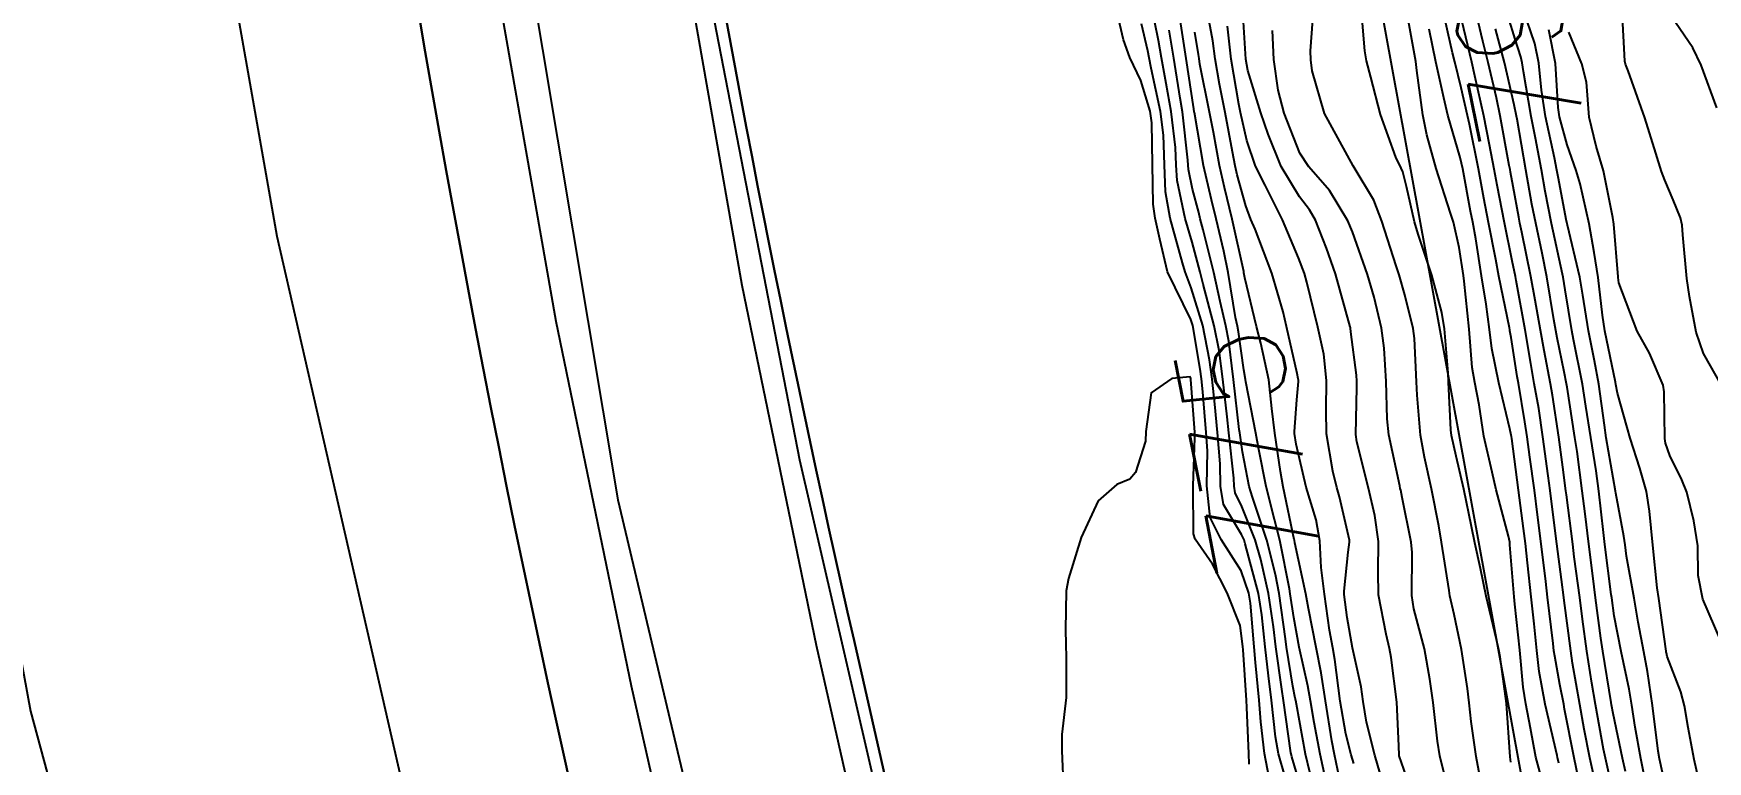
# Model space of a CAD drawing. Header units: metres. Extents: x 318500 to 325275, y 7408834 to 7428799.
# Drawn here: x 321562.2 to 321624.9, y 7423663.8 to 7423691.1 of the extents above; entities that cross this region are included whole.
import ezdxf
from ezdxf.enums import TextEntityAlignment as Align

# ---------------------------------------------------------------- set-up
doc = ezdxf.new("R2010")
doc.units = ezdxf.units.M
doc.header["$MEASUREMENT"] = 0
doc.linetypes.add('CONTINUO', pattern=[0])
for name, color, linetype in [('Cotas', 45, 'Continuous'), ('Curvas de Nivel 1m', 11, 'Continuous'), ('Curvas de Nivel 5m', 15, 'Continuous'), ('Divisas', 45, 'Continuous'), ('Estação', 45, 'Continuous'), ('Linha Férrea', 20, 'Continuous'), ('PLATAFORMA', 45, 'Continuous')]:
    doc.layers.add(name, color=color, linetype=linetype)
doc.styles.add('Style-STANDARD', font='STANDARD.shx')

msp = doc.modelspace()

# ---------------------------------------------------------------- linework, layer by layer
at = {"layer": 'Curvas de Nivel 1m', "flags": 128}
for points, elevation in [([(321608.513, 7423662.846), (321608.272, 7423664.08), (321608.13, 7423665.27), (321608.068, 7423666.083), (321607.939, 7423667.489), (321607.887, 7423668.085), (321607.744, 7423669.717), (321607.683, 7423670.087), (321607.393, 7423670.925), (321606.643, 7423672.102), (321606.235, 7423672.925), (321606.117, 7423674.11), (321606.132, 7423675.428), (321606.091, 7423676.111), (321605.959, 7423677.637), (321605.913, 7423678.114), (321605.861, 7423678.482), (321605.585, 7423680.119), (321605.513, 7423680.348), (321604.644, 7423682.133), (321604.347, 7423683.349), (321604.176, 7423684.141), (321604.101, 7423684.668), (321604.083, 7423686.143), (321604.049, 7423687.708), (321603.99, 7423688.144), (321603.637, 7423689.3), (321603.23, 7423690.154), (321602.99, 7423690.823), (321602.684, 7423692.16)], 772), ([(321609.856, 7423662.061), (321609.298, 7423663.954), (321609.266, 7423664.07), (321609.257, 7423664.114), (321608.978, 7423666.074), (321608.918, 7423666.49), (321608.698, 7423668.077), (321608.61, 7423668.829), (321608.418, 7423670.08), (321608.136, 7423671.346), (321607.927, 7423672.085), (321607.422, 7423673.339), (321607.179, 7423673.845), (321607.139, 7423674.094), (321607.127, 7423674.402), (321606.935, 7423676.098), (321606.868, 7423676.7), (321606.714, 7423678.102), (321606.576, 7423679.18), (321606.391, 7423680.107), (321605.98, 7423681.667), (321605.865, 7423682.115), (321605.557, 7423683.239), (321605.306, 7423684.124), (321605.007, 7423685.551), (321604.967, 7423686.129), (321604.943, 7423686.786), (321604.779, 7423688.133), (321604.585, 7423689.187), (321604.412, 7423690.139), (321604.304, 7423690.788), (321604.024, 7423692.145)], 774), ([(321610.659, 7423662.67), (321610.356, 7423664.054), (321610.131, 7423665.245), (321609.997, 7423666.06), (321609.898, 7423666.624), (321609.575, 7423668.067), (321609.367, 7423669.173), (321609.231, 7423670.071), (321609.206, 7423670.249), (321608.849, 7423672.076), (321608.646, 7423672.849), (321608.337, 7423674.081), (321608.064, 7423675.47), (321607.95, 7423676.085), (321607.577, 7423678.001), (321607.557, 7423678.089), (321607.494, 7423678.458), (321607.297, 7423679.883), (321607.255, 7423680.094), (321607.189, 7423680.421), (321606.917, 7423682.099), (321606.751, 7423682.903), (321606.462, 7423684.107), (321606.289, 7423684.821), (321605.993, 7423686.114), (321605.646, 7423688.093), (321605.643, 7423688.12), (321605.622, 7423688.23), (321605.332, 7423690.125), (321605.113, 7423691.577)], 776), ([(321611.619, 7423663.712), (321611.519, 7423664.037), (321611.312, 7423664.827), (321611.101, 7423666.043), (321610.901, 7423667.602), (321610.825, 7423668.048), (321610.708, 7423668.701), (321610.513, 7423670.053), (321610.394, 7423671.056), (321610.339, 7423672.056), (321610.202, 7423672.843), (321609.829, 7423674.064), (321609.454, 7423675.676), (321609.393, 7423676.071), (321609.391, 7423676.141), (321609.479, 7423677.328), (321609.539, 7423678.019), (321609.542, 7423678.069), (321609.535, 7423678.114), (321609.493, 7423678.322), (321609.095, 7423680.074), (321608.966, 7423680.628), (321608.548, 7423682.08), (321607.926, 7423683.725), (321607.766, 7423684.088), (321607.575, 7423684.606), (321607.25, 7423685.759), (321607.176, 7423686.096), (321607.076, 7423686.62), (321606.795, 7423688.102), (321606.584, 7423689.157), (321606.421, 7423690.108), (321606.332, 7423690.785), (321606.081, 7423692.114)], 778), ([(321616.416, 7423662.84), (321616.196, 7423663.977), (321616.014, 7423665.285), (321615.936, 7423665.981), (321615.871, 7423666.517), (321615.65, 7423667.986), (321615.369, 7423669.288), (321615.213, 7423669.992), (321615.181, 7423670.194), (321614.905, 7423671.995), (321614.799, 7423672.613), (321614.531, 7423673.999), (321614.262, 7423675.188), (321614.11, 7423676.003), (321613.984, 7423677.504), (321613.959, 7423678.005), (321613.888, 7423679.625), (321613.837, 7423680.007), (321613.529, 7423681.267), (321613.316, 7423682.013), (321613.206, 7423682.354), (321612.664, 7423684.024), (321612.363, 7423684.814), (321611.633, 7423686.039), (321611.591, 7423686.102), (321610.516, 7423688.057), (321610.055, 7423689.653), (321610.001, 7423690.065), (321609.991, 7423690.403), (321610.114, 7423692.063)], 782), ([(321617.498, 7423663.755), (321617.472, 7423663.957), (321617.33, 7423665.96), (321617.093, 7423667.71), (321617.052, 7423667.964), (321616.962, 7423668.36), (321616.571, 7423669.972), (321616.356, 7423671.015), (321616.154, 7423671.979), (321616.023, 7423672.588), (321615.73, 7423673.985), (321615.449, 7423675.226), (321615.275, 7423675.992), (321615.247, 7423676.208), (321615.165, 7423677.993), (321615.147, 7423678.34), (321615.018, 7423679.995), (321614.912, 7423680.603), (321614.537, 7423682), (321614.031, 7423683.538), (321613.887, 7423684.007), (321613.583, 7423685.326), (321613.446, 7423685.87), (321613.39, 7423686.013), (321613.185, 7423686.427), (321612.61, 7423688.025), (321612.249, 7423689.423), (321612.094, 7423690.033), (321612.03, 7423690.411), (321611.889, 7423692.037)], 783), ([(321620.018, 7423663.194), (321619.862, 7423663.924), (321619.505, 7423665.751), (321619.476, 7423665.929), (321619.337, 7423666.672), (321619.141, 7423667.727), (321619.112, 7423667.934), (321619.085, 7423668.203), (321618.868, 7423669.938), (321618.802, 7423670.525), (321618.632, 7423671.942), (321618.496, 7423673.019), (321618.377, 7423673.946), (321618.212, 7423675.185), (321618.11, 7423675.95), (321618.023, 7423676.506), (321617.779, 7423677.956), (321617.738, 7423678.202), (321617.507, 7423679.663), (321617.464, 7423679.915), (321617.457, 7423679.961), (321617.448, 7423680.024), (321617.047, 7423681.967), (321616.933, 7423682.586), (321616.663, 7423683.974), (321616.489, 7423684.887), (321616.282, 7423685.98), (321615.945, 7423687.655), (321615.877, 7423687.986), (321615.635, 7423689.018), (321615.394, 7423689.993), (321615.315, 7423690.332), (321614.937, 7423691.997)], 786), ([(321620.789, 7423662.403), (321620.455, 7423663.918), (321620.24, 7423664.997), (321620.075, 7423665.923), (321619.807, 7423667.464), (321619.738, 7423667.926), (321619.492, 7423669.815), (321619.476, 7423669.929), (321619.39, 7423670.601), (321619.218, 7423671.933), (321619.019, 7423673.529), (321618.965, 7423673.937), (321618.896, 7423674.48), (321618.697, 7423675.941), (321618.539, 7423677.007), (321618.375, 7423677.947), (321618.242, 7423678.693), (321618.028, 7423679.952), (321617.698, 7423681.797), (321617.669, 7423681.958), (321617.549, 7423682.535), (321617.256, 7423683.965), (321616.988, 7423685.373), (321616.875, 7423685.971), (321616.696, 7423686.881), (321616.479, 7423687.977), (321616.154, 7423689.471), (321616.034, 7423689.984), (321615.959, 7423690.291), (321615.666, 7423691.546)], 787), ([(321621.284, 7423662.838), (321621.039, 7423663.913), (321620.97, 7423664.249), (321620.671, 7423665.917), (321620.531, 7423666.725), (321620.342, 7423667.92), (321620.177, 7423669.113), (321620.074, 7423669.923), (321619.872, 7423671.456), (321619.813, 7423671.926), (321619.577, 7423673.78), (321619.56, 7423673.929), (321619.443, 7423674.816), (321619.291, 7423675.933), (321619.057, 7423677.51), (321618.98, 7423677.938), (321618.741, 7423679.18), (321618.604, 7423679.944), (321618.412, 7423681.062), (321618.248, 7423681.949), (321617.909, 7423683.611), (321617.836, 7423683.956), (321617.792, 7423684.176), (321617.584, 7423685.329), (321617.486, 7423685.859), (321617.466, 7423685.962), (321617.438, 7423686.117), (321617.093, 7423687.968), (321616.957, 7423688.644), (321616.647, 7423689.975), (321616.447, 7423690.767), (321616.163, 7423691.983)], 788), ([(321623.285, 7423662.857), (321623.061, 7423663.884), (321623.012, 7423664.177), (321622.798, 7423665.888), (321622.612, 7423667.16), (321622.472, 7423667.893), (321622.265, 7423668.998), (321622.113, 7423669.899), (321621.831, 7423671.476), (321621.773, 7423671.905), (321621.733, 7423672.225), (321621.429, 7423673.832), (321621.419, 7423673.91), (321621.069, 7423675.914), (321621.003, 7423676.378), (321620.788, 7423677.917), (321620.629, 7423678.788), (321620.403, 7423679.921), (321620.195, 7423681.258), (321620.084, 7423681.925), (321619.616, 7423683.882), (321619.603, 7423683.93), (321619.572, 7423684.088), (321619.278, 7423685.626), (321619.225, 7423685.935), (321619.13, 7423686.404), (321618.797, 7423687.942), (321618.644, 7423688.936), (321618.543, 7423689.947), (321618.391, 7423690.683), (321617.962, 7423691.956)], 791), ([(321625.398, 7423677.851), (321624.707, 7423679.067), (321624.437, 7423679.866), (321624.193, 7423681.207), (321624.093, 7423681.872), (321623.931, 7423683.508), (321623.909, 7423683.875), (321623.845, 7423684.148), (321623.579, 7423684.82), (321623.259, 7423685.557), (321623.134, 7423685.887), (321622.92, 7423686.571), (321622.509, 7423687.897), (321621.894, 7423689.659), (321621.792, 7423689.908), (321621.764, 7423690.022), (321621.67, 7423691.91)], 794), ([(321609.275, 7423662.429), (321608.791, 7423664.075), (321608.679, 7423664.707), (321608.528, 7423666.078), (321608.423, 7423666.996), (321608.296, 7423668.081), (321608.174, 7423669.276), (321608.041, 7423670.083), (321607.553, 7423671.943), (321607.509, 7423672.089), (321607.412, 7423672.293), (321606.738, 7423673.415), (321606.627, 7423674.102), (321606.615, 7423674.93), (321606.515, 7423676.104), (321606.41, 7423677.172), (321606.311, 7423678.108), (321606.216, 7423678.828), (321605.965, 7423680.113), (321605.531, 7423681.534), (321605.305, 7423682.124), (321605.199, 7423682.471), (321604.745, 7423684.132), (321604.566, 7423685.121), (321604.525, 7423686.136), (321604.49, 7423687.253), (321604.377, 7423688.139), (321604.027, 7423689.761), (321603.955, 7423690.145), (321603.908, 7423690.402), (321603.663, 7423691.416)], 773), ([(321611.273, 7423662.254), (321610.898, 7423664.046), (321610.797, 7423664.558), (321610.554, 7423666.052), (321610.39, 7423667.104), (321610.205, 7423668.057), (321609.916, 7423669.518), (321609.814, 7423670.063), (321609.409, 7423671.97), (321609.389, 7423672.07), (321609.381, 7423672.099), (321608.973, 7423674.075), (321608.869, 7423674.645), (321608.656, 7423676.078), (321608.548, 7423677.005), (321608.437, 7423678.081), (321608.134, 7423679.453), (321607.968, 7423680.085), (321607.537, 7423681.901), (321607.503, 7423682.091), (321607.498, 7423682.134), (321607.057, 7423684.098), (321606.77, 7423685.291), (321606.584, 7423686.105), (321606.357, 7423687.361), (321606.218, 7423688.111), (321605.853, 7423689.91), (321605.819, 7423690.117), (321605.797, 7423690.263), (321605.66, 7423691.105)], 777), ([(321612.862, 7423662.431), (321612.402, 7423664.023), (321612.087, 7423665.26), (321611.967, 7423666.03), (321611.888, 7423666.584), (321611.568, 7423668.037), (321611.367, 7423669.18), (321611.256, 7423670.042), (321611.255, 7423670.169), (321611.404, 7423671.625), (321611.454, 7423671.995), (321611.453, 7423672.039), (321611.449, 7423672.078), (321611.412, 7423672.239), (321611.074, 7423673.693), (321610.982, 7423674.047), (321610.83, 7423674.658), (321610.596, 7423676.053), (321610.58, 7423676.947), (321610.593, 7423678.053), (321610.49, 7423679.046), (321610.275, 7423680.059), (321609.863, 7423681.737), (321609.764, 7423682.067), (321609.549, 7423682.658), (321608.948, 7423684.076), (321608.295, 7423685.371), (321607.929, 7423686.087), (321607.604, 7423687.045), (321607.374, 7423688.094), (321607.314, 7423688.405), (321607.025, 7423690.099), (321606.887, 7423691.327)], 779), ([(321615.273, 7423662.221), (321614.836, 7423663.995), (321614.753, 7423664.551), (321614.585, 7423665.997), (321614.465, 7423666.872), (321614.264, 7423668.001), (321613.869, 7423669.508), (321613.792, 7423670.006), (321613.798, 7423671.612), (321613.758, 7423672.007), (321613.427, 7423673.68), (321613.372, 7423673.954), (321613.356, 7423674.011), (321613.335, 7423674.108), (321612.927, 7423676.018), (321612.867, 7423676.621), (321612.825, 7423678.02), (321612.754, 7423679.272), (321612.647, 7423680.023), (321612.377, 7423681.178), (321612.123, 7423682.031), (321611.564, 7423683.631), (321611.392, 7423684.043), (321610.706, 7423685.178), (321609.928, 7423686.065), (321609.597, 7423686.567), (321609.014, 7423688.076), (321608.778, 7423688.933), (321608.627, 7423690.08), (321608.575, 7423691.167)], 781), ([(321618.868, 7423662.344), (321618.432, 7423663.943), (321618.228, 7423665.035), (321618.059, 7423665.949), (321617.957, 7423666.572), (321617.827, 7423667.953), (321617.652, 7423669.68), (321617.621, 7423669.956), (321617.464, 7423671.904), (321617.455, 7423671.959), (321617.453, 7423672.002), (321617.413, 7423672.222), (321617.044, 7423673.584), (321616.951, 7423673.967), (321616.792, 7423674.617), (321616.491, 7423675.975), (321616.31, 7423677.145), (321616.145, 7423677.98), (321616.054, 7423678.54), (321615.939, 7423679.984), (321615.749, 7423681.775), (321615.72, 7423681.987), (321615.556, 7423683.034), (321615.345, 7423683.992), (321615.238, 7423684.329), (321614.697, 7423685.999), (321614.346, 7423687.265), (321614.2, 7423688.004), (321613.979, 7423689.672), (321613.935, 7423690.007), (321613.665, 7423691.513)], 784), ([(321621.784, 7423663.412), (321621.677, 7423663.904), (321621.325, 7423665.587), (321621.265, 7423665.911), (321621.248, 7423665.993), (321620.938, 7423667.914), (321620.867, 7423668.405), (321620.672, 7423669.917), (321620.566, 7423670.745), (321620.415, 7423671.92), (321620.275, 7423673.067), (321620.172, 7423673.923), (321619.974, 7423675.403), (321619.893, 7423675.926), (321619.605, 7423677.812), (321619.583, 7423677.929), (321619.494, 7423678.377), (321619.23, 7423679.657), (321619.182, 7423679.935), (321619.111, 7423680.341), (321618.844, 7423681.94), (321618.669, 7423682.828), (321618.429, 7423683.947), (321618.288, 7423684.66), (321618.057, 7423685.953), (321617.731, 7423687.846), (321617.707, 7423687.959), (321617.626, 7423688.388), (321617.264, 7423689.966), (321616.925, 7423691.234)], 789), ([(321624.668, 7423662.47), (321624.361, 7423663.864), (321624.131, 7423665.055), (321623.997, 7423665.87), (321623.858, 7423666.395), (321623.348, 7423667.719), (321623.323, 7423667.854), (321623.316, 7423667.881), (321623.311, 7423667.92), (321623.04, 7423669.885), (321622.982, 7423670.29), (321622.817, 7423671.889), (321622.694, 7423673.162), (321622.576, 7423673.893), (321622.323, 7423674.777), (321621.971, 7423675.902), (321621.858, 7423676.296), (321621.485, 7423677.584), (321621.424, 7423677.911), (321621.412, 7423677.989), (321621.011, 7423679.915), (321620.925, 7423680.51), (321620.765, 7423681.918), (321620.621, 7423682.852), (321620.425, 7423683.921), (321620.088, 7423685.422), (321619.939, 7423685.927), (321619.604, 7423686.887), (321619.324, 7423687.934), (321619.274, 7423688.286), (321619.166, 7423689.937), (321618.919, 7423691.197)], 792), ([(321625.357, 7423668.304), (321624.691, 7423669.86), (321624.508, 7423670.748), (321624.497, 7423671.864), (321624.354, 7423672.8), (321624.089, 7423673.87), (321623.902, 7423674.338), (321623.451, 7423675.251), (321623.29, 7423675.715), (321623.265, 7423675.883), (321623.234, 7423677.631), (321623.197, 7423677.884), (321622.685, 7423679.075), (321622.223, 7423679.899), (321621.537, 7423681.713), (321621.516, 7423681.91), (321621.515, 7423681.936), (321621.351, 7423683.912), (321621.322, 7423684.163), (321620.965, 7423685.916), (321620.691, 7423686.832), (321620.432, 7423687.922), (321620.326, 7423689.237), (321620.158, 7423689.925), (321619.662, 7423691.1)], 793), ([(321607.701, 7423663.679), (321607.68, 7423664.086), (321607.607, 7423665.806), (321607.596, 7423666.087), (321607.474, 7423667.963), (321607.465, 7423668.089), (321607.362, 7423668.875), (321606.87, 7423670.098), (321606.328, 7423671.174), (321605.669, 7423672.116), (321605.61, 7423672.315), (321605.606, 7423674.117), (321605.665, 7423675.909), (321605.658, 7423676.117), (321605.512, 7423678.097), (321605.51, 7423678.12), (321605.508, 7423678.137), (321605.491, 7423678.191), (321604.803, 7423678.13), (321604.026, 7423677.598), (321603.824, 7423676.145), (321603.813, 7423675.786), (321603.437, 7423674.614), (321603.23, 7423674.355), (321602.738, 7423674.157), (321602.045, 7423673.543), (321601.41, 7423672.17), (321600.928, 7423670.636), (321600.843, 7423670.178), (321600.823, 7423668.713), (321600.83, 7423668.178), (321600.844, 7423667.676), (321600.841, 7423666.177), (321600.687, 7423664.801), (321600.685, 7423664.179), (321600.74, 7423662.716)], 771)]:
    msp.add_lwpolyline(points, dxfattribs=dict(at, elevation=elevation))
at = {"layer": 'Curvas de Nivel 5m', "flags": 128}
for points, elevation in [([(321614.015, 7423662.003), (321613.319, 7423663.991), (321613.317, 7423664.01), (321613.306, 7423664.377), (321613.223, 7423666.012), (321613.016, 7423667.684), (321612.949, 7423668.016), (321612.826, 7423668.55), (321612.543, 7423670.023), (321612.529, 7423670.887), (321612.544, 7423672.023), (321612.401, 7423673.006), (321612.16, 7423674.029), (321611.731, 7423675.761), (321611.697, 7423676.036), (321611.732, 7423677.791), (321611.73, 7423678.036), (321611.713, 7423678.258), (321611.508, 7423679.877), (321611.491, 7423680.022), (321611.486, 7423680.04), (321611.48, 7423680.071), (321610.925, 7423682.049), (321610.599, 7423683.009), (321610.181, 7423684.061), (321609.954, 7423684.445), (321609.579, 7423684.933), (321608.895, 7423686.077), (321608.408, 7423687.282), (321608.136, 7423688.085), (321607.644, 7423689.665), (321607.573, 7423690.091), (321607.465, 7423691.891)], 780), ([(321622.641, 7423662.528), (321622.365, 7423663.894), (321622.146, 7423665.069), (321622.022, 7423665.9), (321621.927, 7423666.492), (321621.623, 7423667.906), (321621.37, 7423669.238), (321621.274, 7423669.911), (321621.255, 7423670.038), (321621.019, 7423671.914), (321620.965, 7423672.363), (321620.791, 7423673.916), (321620.689, 7423674.67), (321620.486, 7423675.92), (321620.307, 7423677.092), (321620.176, 7423677.923), (321619.845, 7423679.589), (321619.782, 7423679.927), (321619.533, 7423681.449), (321619.452, 7423681.931), (321619.435, 7423682.038), (321619.019, 7423683.938), (321618.785, 7423685.145), (321618.639, 7423685.944), (321618.418, 7423687.137), (321618.259, 7423687.95), (321617.965, 7423689.635), (321617.923, 7423689.956), (321617.876, 7423690.18), (321617.659, 7423690.838), (321617.394, 7423691.691)], 790), ([(321609.971, 7423663.379), (321609.811, 7423664.062), (321609.465, 7423665.931), (321609.441, 7423666.068), (321609.424, 7423666.162), (321609.335, 7423666.605), (321609.091, 7423668.073), (321609.052, 7423668.376), (321608.815, 7423670.076), (321608.684, 7423670.784), (321608.361, 7423672.08), (321607.822, 7423673.69), (321607.701, 7423674.087), (321607.449, 7423675.388), (321607.344, 7423676.092), (321607.329, 7423676.225), (321607.114, 7423678.096), (321606.934, 7423679.529), (321606.822, 7423680.1), (321606.607, 7423681.02), (321606.371, 7423682.108), (321605.973, 7423683.705), (321605.866, 7423684.116), (321605.81, 7423684.354), (321605.581, 7423685.228), (321605.421, 7423685.956), (321605.409, 7423686.123), (321605.399, 7423686.317), (321605.201, 7423688.126), (321605.119, 7423688.636), (321604.872, 7423690.132), (321604.703, 7423691.177)], 775), ([(321619.297, 7423663.724), (321619.244, 7423663.931), (321619.227, 7423664.005), (321618.788, 7423665.938), (321618.561, 7423667.16), (321618.471, 7423667.943), (321618.364, 7423668.946), (321618.253, 7423669.947), (321618.125, 7423671.223), (321618.043, 7423671.951), (321617.972, 7423672.508), (321617.785, 7423673.955), (321617.529, 7423675.889), (321617.519, 7423675.959), (321617.511, 7423676.01), (321617.464, 7423676.244), (321617.041, 7423677.967), (321616.782, 7423679.25), (321616.699, 7423679.972), (321616.577, 7423680.921), (321616.399, 7423681.977), (321616.181, 7423683.361), (321616.069, 7423683.983), (321615.991, 7423684.4), (321615.698, 7423685.988), (321615.596, 7423686.41), (321615.138, 7423687.995), (321614.984, 7423688.642), (321614.689, 7423690), (321614.441, 7423691.223)], 785), ([(321625.206, 7423688.277), (321624.619, 7423689.865), (321624.306, 7423690.52), (321623.666, 7423691.473)], 795)]:
    msp.add_lwpolyline(points, dxfattribs=dict(at, elevation=elevation))
at = {"layer": 'Divisas'}
msp.add_lwpolyline([(321549.955, 7424228.446), (321554.972, 7424176.94), (321557.337, 7424160.949), (321562.892, 7424138.398), (321568.862, 7424112.827), (321569.47, 7424084.912), (321575.127, 7424019.549), (321579.879, 7423975.661), (321588.438, 7423976.499), (321587.076, 7423961.02), (321589.266, 7423928.967), (321589.677, 7423914.384), (321592.279, 7423903.548), (321592.828, 7423887.244), (321595.698, 7423852.683), (321597.996, 7423819.565), (321600.14, 7423779.854), (321601.488, 7423755.684), (321610.122, 7423705.794), (321622.803, 7423636.332), (321629.218, 7423617.989), (321638.93, 7423596.581), (321626.646, 7423589.267), (321628.28, 7423586.522)], dxfattribs=at)
at = {"layer": 'Estação'}
for points in [[(321543.039, 7423811.077), (321548.592, 7423754.472), (321552.027, 7423722.588), (321553.994, 7423709.61), (321562.059, 7423665.67), (321577.373, 7423608.97), (321589.594, 7423612.836), (321578.597, 7423651.533), (321571.296, 7423683.457), (321566.647, 7423709.849), (321562.49, 7423742.044), (321560.084, 7423766.265), (321556.181, 7423808.644)], [(321569.573, 7423798.934), (321572.696, 7423755.679), (321577.29, 7423714.051), (321584.051, 7423673.587), (321594.566, 7423629.25), (321601.1, 7423630.859), (321590.875, 7423675.077), (321587.422, 7423692.833), (321584.445, 7423710.587), (321582.533, 7423725.848), (321580.673, 7423744.885), (321578.281, 7423769.546), (321576.486, 7423787.155)]]:
    msp.add_lwpolyline(points, dxfattribs=at)
at = {"layer": 'Linha Férrea'}
for points in [[(320633.193, 7425981.485, -0.144253), (320667.639, 7425757.297), (320661.433, 7425716.621), (320651.996, 7425654.77, 0.044457), (320649.575, 7425558.236, 0.007166), (320660.778, 7425427.6), (320675.907, 7425250.635, 0.073735), (320724.073, 7425068.395), (320788.137, 7424929.061, 0.286034), (321109.88, 7424719.195), (321168.411, 7424718.068, -0.038356), (321226.055, 7424712.321, -0.049041), (321292.995, 7424692.926, -0.183256), (321478.1, 7424525.296), (321489.412, 7424501.824), (321495.635, 7424487.265, -0.073205), (321521.849, 7424373.782), (321525.566, 7424337.031), (321536.4, 7424191.275), (321541.8, 7424109.541), (321567.8, 7423774.579), (321572.048, 7423724.699, 0.08675), (321625.181, 7423540.483), (321646.79, 7423496.959)], [(321646.79, 7423496.959), (321625.181, 7423540.483, -0.08675), (321572.048, 7423724.699), (321567.8, 7423774.579), (321541.8, 7424109.541), (321536.4, 7424191.275), (321525.566, 7424337.031), (321521.849, 7424373.782, 0.073205), (321495.635, 7424487.265), (321489.412, 7424501.824), (321478.1, 7424525.296, 0.183256), (321292.995, 7424692.926, 0.049041), (321226.055, 7424712.321, 0.038356), (321168.411, 7424718.068), (321109.88, 7424719.195, -0.286034), (320788.137, 7424929.061), (320724.073, 7425068.395, -0.073735), (320675.907, 7425250.635), (320660.778, 7425427.6, -0.007166), (320649.575, 7425558.236, -0.044457), (320651.996, 7425654.77), (320661.433, 7425716.621), (320667.639, 7425757.297, 0.144253), (320633.193, 7425981.485, 0.087044)], [(321226.792, 7424716.403, -0.049048), (321294.522, 7424696.782, -0.182764), (321482.062, 7424527.029), (321493.16, 7424503.6), (321499.641, 7424488.548, -0.072874), (321526.01, 7424374.119), (321529.604, 7424337.562), (321539.702, 7424200.874), (321545.251, 7424117.942), (321562.758, 7423889.193, 0.022601), (321565.783, 7423864.966), (321568.334, 7423851.165, -0.031624), (321576.049, 7423805.426), (321581.723, 7423737.083, 0.031784), (321592.903, 7423668.312), (321608.059, 7423601.616, 0.065289), (321634.288, 7423531.029), (321649.189, 7423501.212)], [(321649.189, 7423501.212), (321634.288, 7423531.029, -0.065289), (321608.059, 7423601.616), (321592.903, 7423668.312, -0.031784), (321581.723, 7423737.083), (321576.049, 7423805.426, 0.031624), (321568.334, 7423851.165), (321565.783, 7423864.966, -0.022601), (321562.758, 7423889.193), (321545.251, 7424117.942), (321539.702, 7424200.874), (321529.604, 7424337.562), (321526.01, 7424374.119, 0.072874), (321499.641, 7424488.548), (321493.16, 7424503.6), (321482.062, 7424527.029, 0.182764), (321294.522, 7424696.782, 0.049048), (321226.792, 7424716.403, 0.036092)]]:
    msp.add_lwpolyline(points, format="xyb", dxfattribs=at)
at = {"layer": 'PLATAFORMA', "linetype": 'CONTINUO'}
for points in [[(321604.797, 7423618.243, 772.277), (321602.822, 7423624.779, 772.416), (321600.079, 7423633.857, 772.537), (321596.873, 7423645.457, 772.818), (321594.214, 7423656.106, 772.915), (321591.5, 7423668.126, 773.175), (321588.714, 7423681.611, 773.358), (321586.138, 7423696.269, 773.585), (321584.021, 7423710.866, 773.801), (321582.291, 7423723.869, 773.961), (321580.791, 7423738.258, 774.113), (321579.547, 7423751.184, 774.2), (321578.442, 7423764.562, 774.348), (321577.766, 7423773.348, 774.402), (321576.831, 7423783.822, 774.457), (321576.269, 7423790.817, 774.536), (321574.844, 7423809.283, 774.654), (321567.765, 7423808.737, 774.654)], [(321567.765, 7423808.737, 774.654), (321569.191, 7423790.246, 774.536), (321569.726, 7423783.887, 774.499), (321570.69, 7423772.769, 774.402), (321571.365, 7423763.997, 774.348), (321572.475, 7423750.551, 774.2), (321573.727, 7423737.55, 774.113), (321575.24, 7423723.033, 773.961), (321576.988, 7423709.889, 773.801), (321579.126, 7423695.145, 773.585), (321581.739, 7423680.278, 773.358), (321584.56, 7423666.625, 773.175), (321587.306, 7423654.464, 773.001), (321590.006, 7423643.651, 772.818), (321593.258, 7423631.884, 772.588), (321598.001, 7423616.189, 772.304), (321604.797, 7423618.243, 772.277)]]:
    msp.add_polyline3d(points, dxfattribs=at)

# ---------------------------------------------------------------- texts
at = {"layer": 'Cotas', "style": 'Style-STANDARD'}
for s, rotation, p in [('790', 101.74764, (321617.438, 7423691.551, 790)), ('775', 101.13051, (321607.64, 7423675.366, 775))]:
    msp.add_text(s, height=4, rotation=rotation, dxfattribs=at).set_placement(p, align=Align.MIDDLE_CENTER)

doc.saveas('drawing.dxf')
